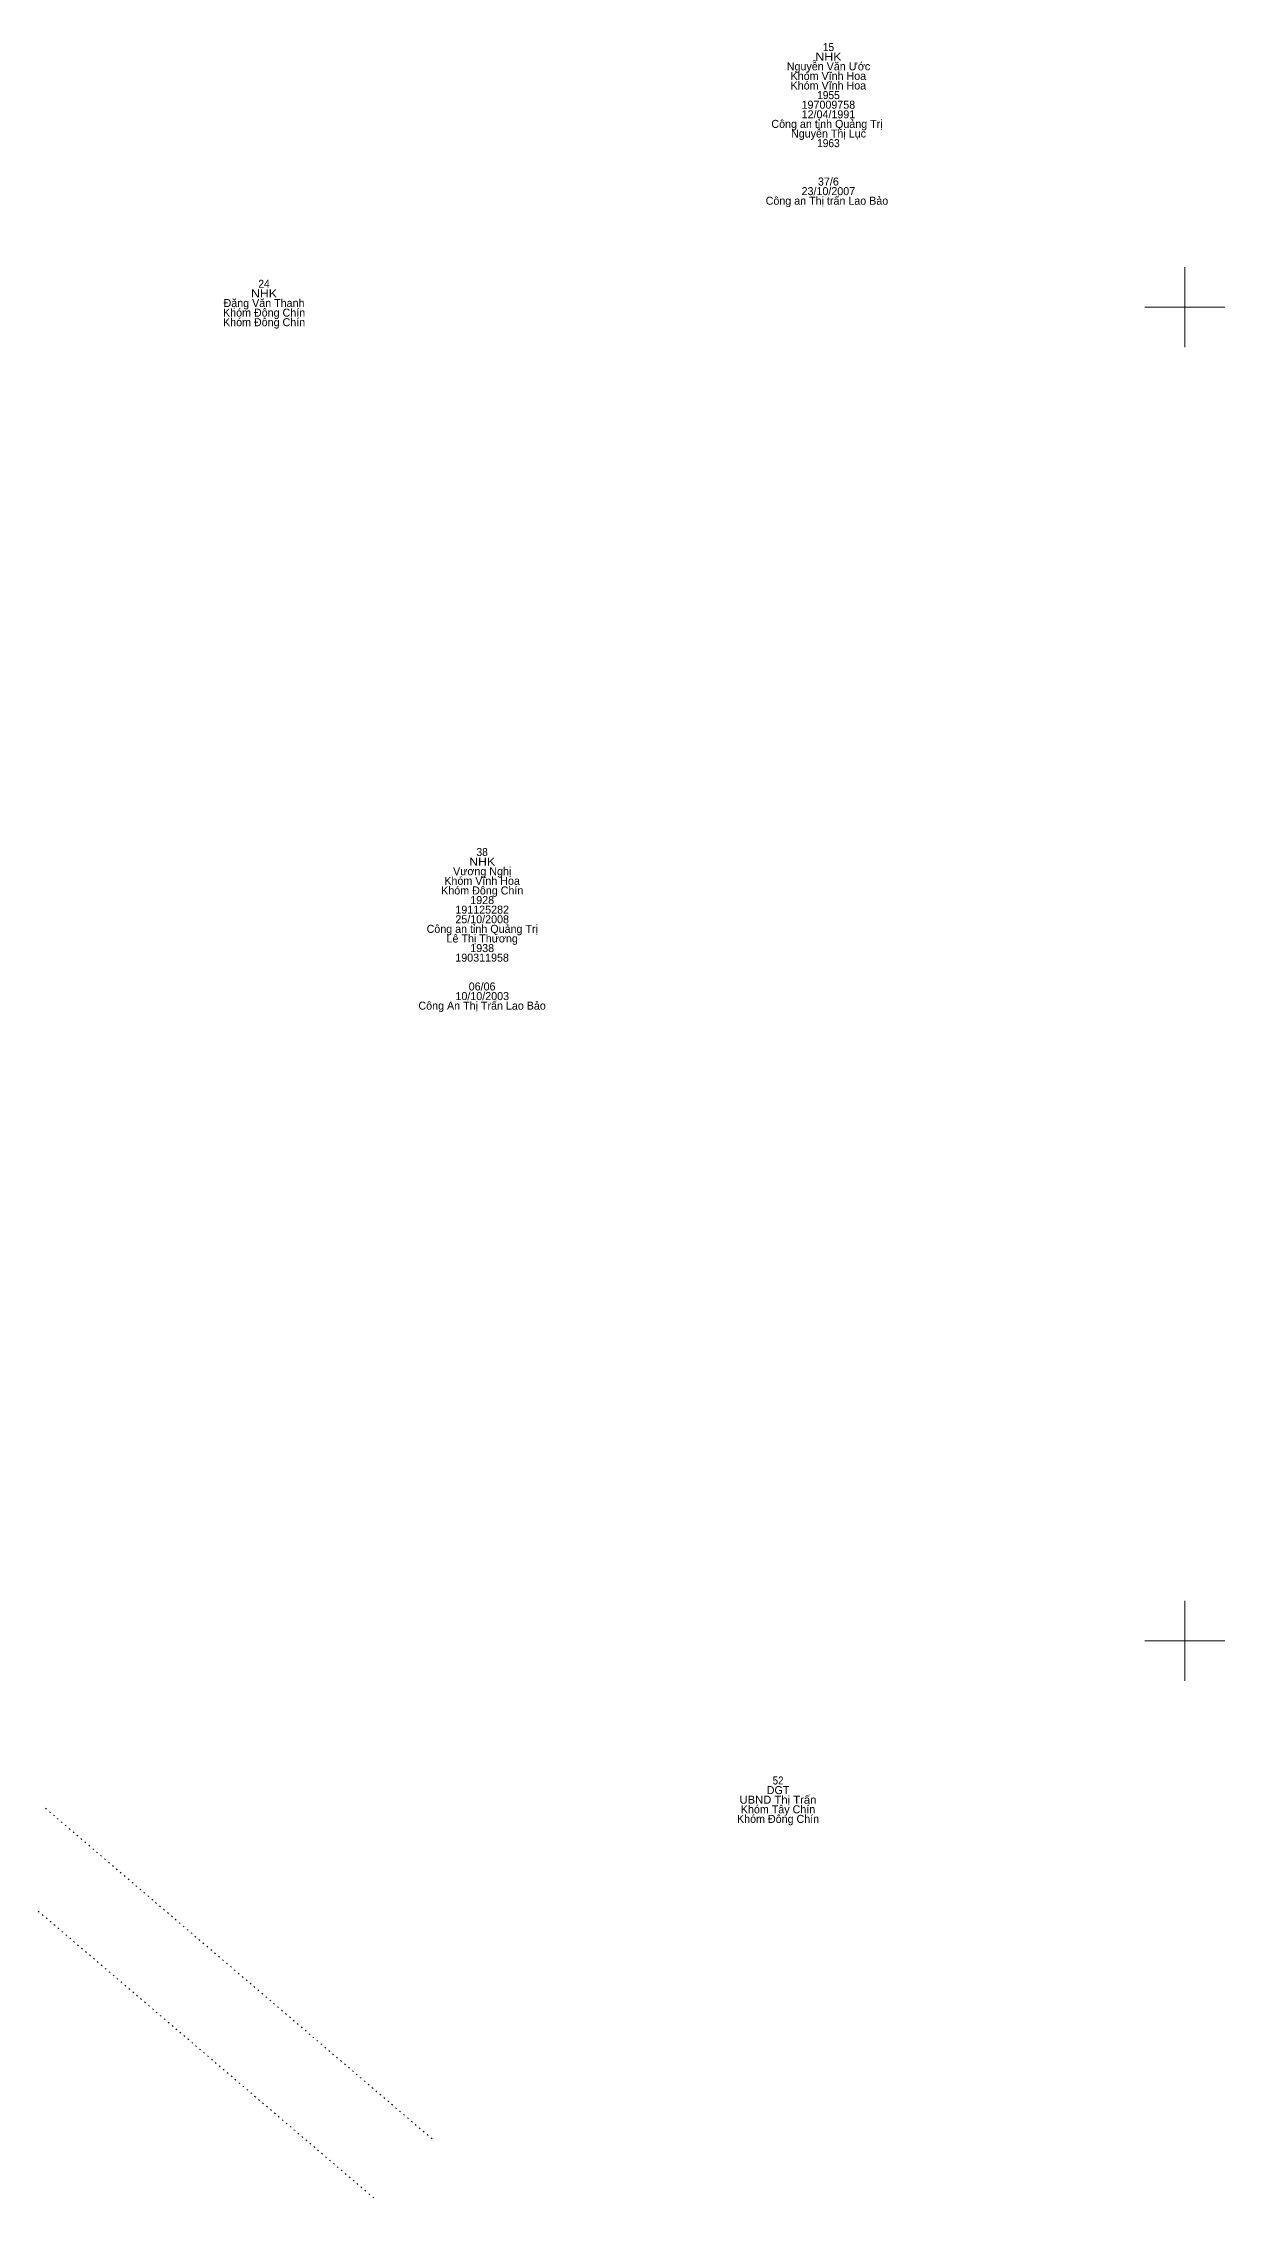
# Model space of a CAD drawing. Header units: metres. Extents: x 537880 to 538618, y 1836864 to 1837647.
# Drawn here: x 538414.4 to 538503, y 1837258.2 to 1837419.8 of the extents above; entities that cross this region are included whole.
import ezdxf
from ezdxf.enums import TextEntityAlignment as Align

# ---------------------------------------------------------------- set-up
doc = ezdxf.new("R2010")
doc.units = ezdxf.units.M
doc.header["$LTSCALE"] = 0.24
doc.linetypes.add('DOTTED', pattern=[1.5, 0.3, -1.2])
doc.layers.add('1', color=7, linetype='Continuous')
doc.layers.add('59', color=7, linetype='DOTTED', lineweight=13)
doc.layers.add('63', color=7, linetype='Continuous', lineweight=13)

msp = doc.modelspace()

# ---------------------------------------------------------------- linework, layer by layer
at = {"layer": '59'}
for p, q in [((538443.58, 1837262.65), (538414.44, 1837287.58)), ((538439.21, 1837258.22), (538410.4, 1837282.86))]:
    msp.add_line(p, q, dxfattribs=at)
at = {"layer": '63'}
for p, q in [((538500, 1837397), (538500, 1837403)), ((538497, 1837400), (538503, 1837400)), ((538500, 1837297), (538500, 1837303)), ((538497, 1837300), (538503, 1837300))]:
    msp.add_line(p, q, dxfattribs=at)

# ---------------------------------------------------------------- texts
at = {"layer": '1'}
for s, p in [('Nguyễn Văn Ước', (538473.295, 1837417.76)), ('Khóm Vĩnh Hoa', (538473.285, 1837417.04)), ('Khóm Vĩnh Hoa', (538473.285, 1837416.32)), ('197009758', (538473.285, 1837414.88)), ('Công an tỉnh Quảng Trị ', (538473.295, 1837413.44)), ('Nguyễn Thị Lục', (538473.295, 1837412.72)), ('12/04/1991', (538473.29, 1837414.16)), ('23/10/2007', (538473.285, 1837408.4)), ('37/6', (538473.285, 1837409.12)), ('Công an Thị trấn Lao Bảo ', (538473.29, 1837407.68)), ('Đặng Văn Thanh', (538430.99, 1837400.01)), ('Khóm Đông Chín', (538430.995, 1837399.29)), ('Khóm Đông Chín', (538430.995, 1837398.57)), ('Khóm Vĩnh Hoa', (538447.335, 1837356.68)), ('Vương Nghị', (538447.34, 1837357.4)), ('Khóm Đông Chín', (538447.345, 1837355.96)), ('1928', (538447.34, 1837355.24)), ('Công an tỉnh Quảng Trị', (538447.345, 1837353.08)), ('25/10/2008', (538447.34, 1837353.8)), ('191125282', (538447.34, 1837354.52)), ('Lê Thị Thương', (538447.34, 1837352.36)), ('1938', (538447.34, 1837351.64)), ('190311958', (538447.335, 1837350.92)), ('06/06', (538447.335, 1837348.76)), ('Công An Thị Trấn Lao Bảo', (538447.335, 1837347.32)), ('10/10/2003', (538447.345, 1837348.04)), ('DGT', (538469.515, 1837288.5)), ('Khóm Tây Chín', (538469.51, 1837287.06)), ('Khóm Đông Chín', (538469.515, 1837286.34))]:
    msp.add_text(s, height=0.6, dxfattribs=at).set_placement(p, align=Align.CENTER)
for s, width, p in [('NHK', 1.15, (538473.29, 1837418.48)), ('15', 0.95, (538473.29, 1837419.2)), ('1955', 0.95, (538473.29, 1837415.6)), ('1963', 0.95, (538473.285, 1837412)), ('NHK', 1.15, (538430.99, 1837400.73)), ('24', 0.95, (538430.99, 1837401.45)), ('NHK', 1.15, (538447.34, 1837358.12)), ('38', 0.95, (538447.34, 1837358.84)), ('52', 0.9, (538469.515, 1837289.22)), ('UBND Thị Trấn', 1.05, (538469.505, 1837287.78))]:
    msp.add_text(s, height=0.6, dxfattribs=dict(at, width=width)).set_placement(p, align=Align.CENTER)

doc.saveas('drawing.dxf')
